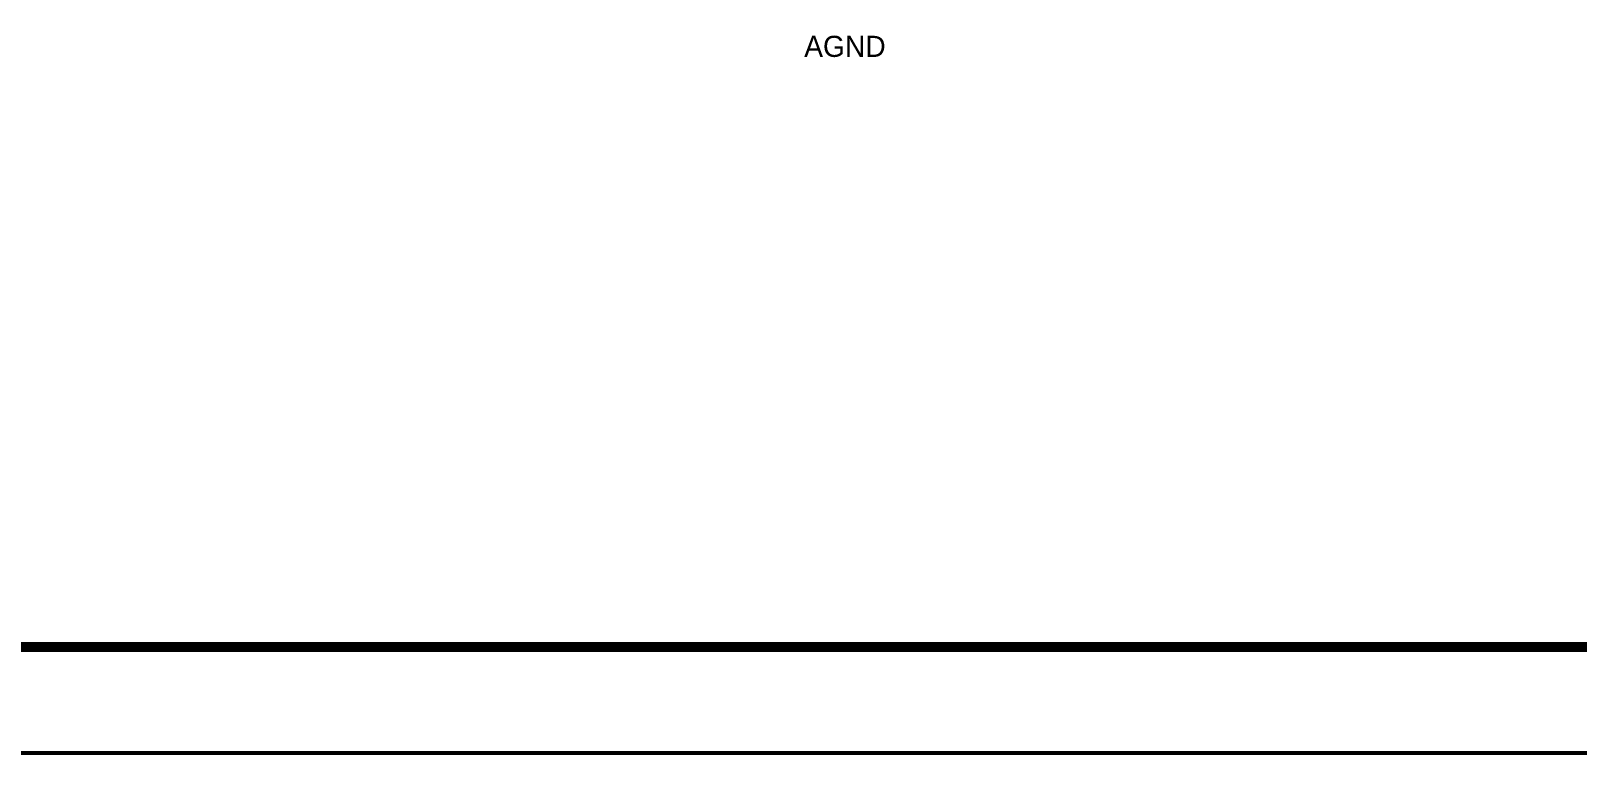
# Model space of a CAD drawing. Header units: millimetres. Extents: x 0 to 420, y 0 to 297.
# Drawn here: x 107.7 to 224.3, y -0.1 to 54.4 of the extents above; entities that cross this region are included whole.
import ezdxf

# ---------------------------------------------------------------- set-up
doc = ezdxf.new("R2010")
doc.units = ezdxf.units.MM
doc.layers.add('Sheet', color=255, linetype='Continuous')

msp = doc.modelspace()

# ---------------------------------------------------------------- linework, layer by layer
at = {"layer": 'Sheet'}
for points, const_width in [([(0.1, 297), (419.9, 297), (419.9, 0), (0.1, 0), (0.1, 297)], 0.3), ([(0.1, 297), (419.9, 297), (419.9, 0), (0.1, 0), (0.1, 297)], 0.3), ([(0.1, 297), (0.1, 0), (419.9, 0), (419.9, 297), (0.1, 297), (0.1, 297)], 0.0991), ([(0.1, 297), (0.1, 0), (419.9, 0), (419.9, 297), (0.1, 297), (0.1, 297)], 0.0991), ([(20.09, 292), (414.92, 292), (414.92, 8), (20.09, 8), (20.09, 292)], 0.749)]:
    msp.add_lwpolyline(points, close=True, dxfattribs=dict(at, const_width=const_width))

# ---------------------------------------------------------------- texts
msp.add_text('AGND', height=1.59, dxfattribs=at).set_placement((166.04, 52.46))

doc.saveas('drawing.dxf')
